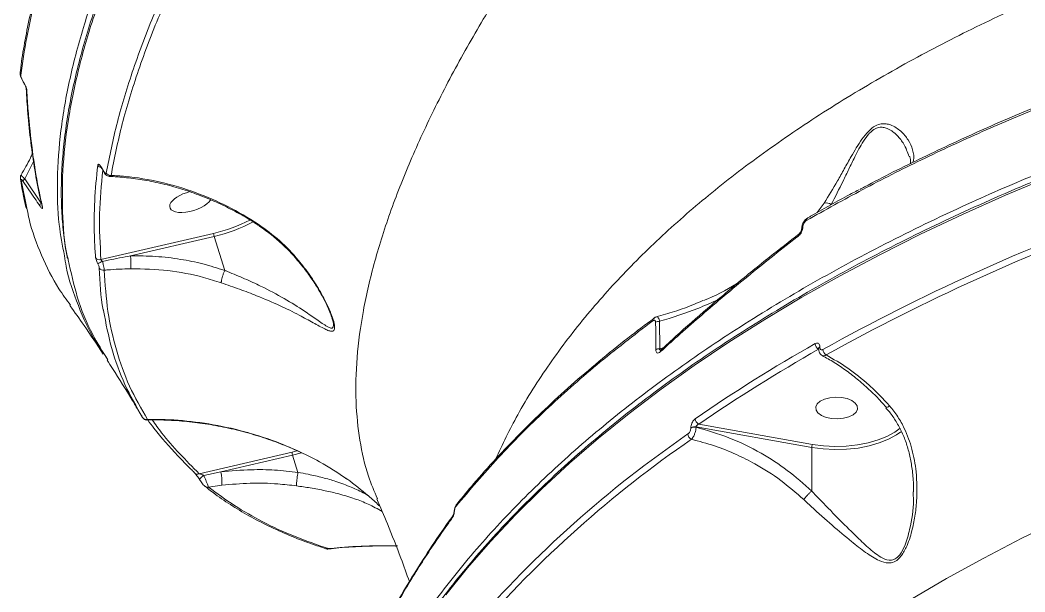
# Model space of a CAD drawing. Header units: millimetres. Extents: x -7151 to 6134, y -5040 to 5562.
# Drawn here: x -509.2 to -293.6, y 1827.4 to 1950 of the extents above; entities that cross this region are included whole.
import ezdxf

# ---------------------------------------------------------------- set-up
doc = ezdxf.new("R2010")
doc.units = ezdxf.units.MM
doc.layers.add('DIKOM_ОБЪЕКТ', color=7, linetype='Continuous')

msp = doc.modelspace()

# ---------------------------------------------------------------- linework, layer by layer
at = {"layer": 'DIKOM_ОБЪЕКТ', "color": 7, "linetype": 'Continuous', "lineweight": 15}
for p, q in [((-508.472, 1936.761), (-508.445, 1936.718)), ((-506.254, 1919.692), (-508.168, 1915.956)), ((-491.678, 1918.395), (-491.203, 1917.569)), ((-508.931, 1915.706), (-507.622, 1909.331)), ((-508.168, 1915.956), (-504.6, 1910.745)), ((-338.127, 1908.762), (-336.639, 1910.774)), ((-491.807, 1898.682), (-467.645, 1904.293)), ((-467.519, 1903.63), (-485.44, 1899.469)), ((-465.264, 1896.35), (-467.519, 1903.63)), ((-442.192, 1885.944), (-442.259, 1886.154)), ((-371.978, 1885.427), (-371.945, 1879.548)), ((-371.945, 1879.548), (-371.221, 1879.716)), ((-337.591, 1879.924), (-337.591, 1879.877)), ((-337.852, 1879.576), (-337.852, 1879.529)), ((-365.264, 1862.537), (-365.264, 1862.605)), ((-364.134, 1862.786), (-364.134, 1862.718)), ((-339.332, 1858.378), (-364.134, 1862.786)), ((-363.522, 1863.378), (-339.17, 1859.05)), ((-339.332, 1849.045), (-339.332, 1858.378)), ((-470.719, 1852.749), (-450.811, 1857.371)), ((-450.685, 1856.708), (-466.092, 1853.131)), ((-450.811, 1857.371), (-449.81, 1857.623)), ((-448.82, 1857.201), (-450.685, 1856.708)), ((-449.55, 1853.044), (-450.685, 1856.708)), ((-469.729, 1852.348), (-466.092, 1853.131)), ((-439.813, 1852.125), (-439.666, 1852.022)), ((-439.666, 1852.022), (-439.053, 1851.594)), ((-469.481, 1850.057), (-468.944, 1849.631)), ((-465.844, 1850.282), (-468.7, 1849.884)), ((-443.016, 1836.681), (-442.985, 1836.622)), ((-428.836, 1837.278), (-428.439, 1837.112))]:
    msp.add_line(p, q, dxfattribs=at)
at = {"layer": 'DIKOM_ОБЪЕКТ', "color": 7, "linetype": 'Continuous', "lineweight": 15, "flags": 128}
for points in [[(-508.449, 1936.703), (-508.457, 1936.718), (-508.46, 1936.798)], [(-491.678, 1918.395), (-491.682, 1918.33), (-491.666, 1918.283)], [(-491.203, 1917.569), (-491.206, 1917.504), (-491.193, 1917.461)], [(-288.345, 1916.416), (-297.789, 1912.447), (-307.005, 1908.339), (-315.986, 1904.094), (-324.724, 1899.717), (-333.212, 1895.212), (-341.442, 1890.581), (-349.408, 1885.829), (-357.103, 1880.961), (-364.52, 1875.979), (-371.654, 1870.889), (-378.498, 1865.694), (-385.046, 1860.399), (-391.293, 1855.008), (-397.233, 1849.526), (-402.863, 1843.958), (-408.176, 1838.308), (-413.169, 1832.581), (-417.837, 1826.782)], [(-331.73, 1868.852), (-330.723, 1868.444), (-329.98, 1867.907), (-329.561, 1867.284), (-329.5, 1866.625), (-329.802, 1865.984), (-330.443, 1865.412), (-331.37, 1864.957), (-332.508, 1864.655), (-333.766, 1864.53), (-335.041, 1864.593), (-336.23, 1864.838), (-337.237, 1865.246), (-337.98, 1865.783), (-338.398, 1866.406), (-338.459, 1867.065), (-338.157, 1867.706), (-337.517, 1868.278), (-336.59, 1868.733), (-335.452, 1869.035), (-334.194, 1869.16), (-332.919, 1869.098), (-331.73, 1868.852)], [(-339.17, 1859.05), (-336.802, 1858.734), (-334.368, 1858.607), (-331.925, 1858.673), (-329.53, 1858.93), (-327.239, 1859.372), (-325.105, 1859.988), (-323.179, 1860.765), (-321.506, 1861.685), (-320.348, 1862.531)], [(-320.178, 1861.759), (-321.115, 1861.095), (-322.841, 1860.147), (-324.827, 1859.346), (-327.027, 1858.71), (-329.39, 1858.254), (-331.86, 1857.989), (-334.38, 1857.921), (-336.89, 1858.052), (-339.332, 1858.378)], [(-470.604, 1851.434), (-470.642, 1851.492), (-470.63, 1851.58), (-470.568, 1851.69), (-470.461, 1851.818), (-470.314, 1851.956), (-470.136, 1852.096), (-469.937, 1852.229), (-469.729, 1852.348)], [(-416.047, 1844.683), (-416.029, 1844.708), (-415.976, 1844.734)], [(-285.752, 1843.036), (-294.218, 1838.913), (-302.436, 1834.659), (-310.398, 1830.277), (-318.098, 1825.773), (-325.526, 1821.15), (-332.678, 1816.413), (-339.546, 1811.565), (-346.123, 1806.612), (-352.405, 1801.557), (-358.384, 1796.407), (-364.055, 1791.164), (-369.413, 1785.836), (-374.453, 1780.425), (-379.171, 1774.938), (-383.561, 1769.379), (-387.62, 1763.754), (-391.344, 1758.068), (-394.73, 1752.326), (-397.774, 1746.533), (-400.474, 1740.696), (-402.826, 1734.818), (-404.83, 1728.907)]]:
    msp.add_lwpolyline(points, dxfattribs=at)
at = {"layer": 'DIKOM_ОБЪЕКТ', "color": 7, "linetype": 'Continuous', "lineweight": 15}
for centre, radius, start, end in [((-508.307, 1938.67), 0.833, 173.31143, 215.59933), ((-507.131, 1935.365), 0.726, 182.57331, 218.04722), ((-491.62, 1919.452), 1.047, 212.91245, 262.30207), ((-489.751, 1917.782), 1.075, 212.0034, 275.97177), ((-508.232, 1916.204), 0.859, 187.39899, 215.43534), ((-507.668, 1915.263), 0.855, 125.83356, 169.36781), ((-504.117, 1910.047), 0.848, 124.70115, 168.2318), ((-503.712, 1910.327), 0.768, 191.71443, 215.60831), ((-336.29, 1908.591), 2.211, 59.12599, 99.08588), ((-116.389, 1481.745), 454.706, 109.86961, 119.01111), ((-116.196, 1481.453), 453.694, 109.86955, 119.01125), ((-475.307, 1937.198), 33.785, 283.10788, 297.20433), ((-475.404, 1937.502), 34.778, 283.10507, 297.85082), ((-341.109, 1905.28), 0.371, 107.35759, 169.36347), ((-339.86, 1907.126), 0.583, 124.14486, 187.19727), ((-464.98, 1904.457), 2.67, 183.53337, 198.05416), ((-341.723, 1903.815), 0.487, 132.07219, 194.20943), ((-492.094, 1899.676), 1.034, 213.88488, 286.08952), ((-531.375, 1897.569), 45.975, 358.91195, 2.36873), ((-455.455, 1824.32), 82.269, 115.96668, 116.7513), ((-491.291, 1897.392), 1.023, 212.03283, 279.10827), ((-372.793, 1885.626), 0.616, 128.13926, 185.92173), ((-372.029, 1883.887), 1.541, 88.1082, 120.63966), ((-169.418, 1581.654), 343.533, 119.50423, 124.56619), ((-337.19, 1880.677), 1.414, 181.63058, 241.58695), ((-337.43, 1879.531), 0.425, 112.26966, 174.56897), ((-337.428, 1879.482), 0.427, 112.38032, 173.67275), ((-372.022, 1878.027), 1.522, 87.12717, 119.99137), ((-371.238, 1879.021), 0.523, 132.85455, 189.76426), ((-169.064, 1581.136), 342.746, 119.50439, 124.56589), ((-335.476, 1879.443), 1.436, 181.80905, 238.38023), ((-482.076, 1865.306), 0.935, 211.86115, 284.41908), ((-364.461, 1861.207), 1.612, 78.29017, 119.86917), ((-364.461, 1861.138), 1.613, 78.2992, 119.86014), ((-362.999, 1864.597), 1.326, 182.32054, 246.7582), ((-227.118, 1659.037), 245.258, 124.45462, 139.01587), ((-364.545, 1861.329), 1.33, 182.50917, 244.03012), ((-226.674, 1658.343), 244.721, 124.45486, 139.01582), ((-337.921, 1858.393), 1.412, 152.26574, 180.61524), ((-448.154, 1857.535), 2.663, 183.53376, 198.09355), ((-471.1, 1853.494), 0.837, 212.44863, 297.06876), ((-480.224, 1850.463), 14.382, 359.27664, 10.68973), ((-468.96, 1850.747), 0.901, 232.59833, 286.71897), ((-414.954, 1845.815), 0.683, 140.64616, 183.89138), ((-415.811, 1843.337), 0.634, 144.93034, 185.30744), ((-443.299, 1837.46), 0.828, 253.77587, 289.99293)]:
    msp.add_arc(centre, radius, start, end, dxfattribs=at)
for start_param, end_param in [(4.6100021, 5.9781331), (5.9781331, 8.9949192)]:
    msp.add_ellipse((-472.566, 1911.138), major_axis=(-4.462, -1.322), ratio=0.44303, start_param=start_param, end_param=end_param, dxfattribs=at)
for points, knots in [([(-253.108, 2213.09), (-256.838, 2210.468), (-266.962, 2203.35), (-283.178, 2191.459), (-301.594, 2177.377), (-319.52, 2163.044), (-336.881, 2148.534), (-353.592, 2133.911), (-369.596, 2119.222), (-384.852, 2104.489), (-399.349, 2089.737), (-413.049, 2075.014), (-425.889, 2060.387), (-437.809, 2045.924), (-448.762, 2031.673), (-458.712, 2017.661), (-467.659, 2003.908), (-475.588, 1990.453), (-482.461, 1977.358), (-488.245, 1964.686), (-492.912, 1952.48), (-496.435, 1940.768), (-498.818, 1929.567), (-500.106, 1918.882), (-500.142, 1908.852), (-499.69, 1902.103), (-498.89, 1898.908), (-498.822, 1898.636)], [0, 0, 0, 0, 0.0245701, 0.0666936, 0.1089496, 0.1512736, 0.1935975, 0.2358536, 0.277977, 0.3201005, 0.3623564, 0.4046804, 0.4470042, 0.4892603, 0.5313838, 0.5735066, 0.6157623, 0.6580857, 0.700409, 0.7426646, 0.7847876, 0.8269108, 0.8691669, 0.9114903, 0.953814, 0.99607, 1, 1, 1, 1]), ([(-269.657, 2202.087), (-271.797, 2200.538), (-277.034, 2196.744), (-285.238, 2190.638), (-294.266, 2183.793), (-303.142, 2176.91), (-311.874, 2169.991), (-320.465, 2163.033), (-328.917, 2156.033), (-337.233, 2148.989), (-345.415, 2141.901), (-353.465, 2134.764), (-361.386, 2127.577), (-369.17, 2120.347), (-376.793, 2113.096), (-384.221, 2105.856), (-391.435, 2098.644), (-398.431, 2091.466), (-405.212, 2084.317), (-411.782, 2077.196), (-418.143, 2070.1), (-424.297, 2063.027), (-430.246, 2055.974), (-435.99, 2048.942), (-441.533, 2041.925), (-446.87, 2034.927), (-451.992, 2027.965), (-456.873, 2021.067), (-461.497, 2014.257), (-465.858, 2007.545), (-469.959, 2000.927), (-473.803, 1994.399), (-477.391, 1987.959), (-480.724, 1981.605), (-483.804, 1975.336), (-486.63, 1969.149), (-489.204, 1963.044), (-491.524, 1957.019), (-493.586, 1951.085), (-495.383, 1945.264), (-496.904, 1939.581), (-498.148, 1934.044), (-499.115, 1928.654), (-499.805, 1923.409), (-500.222, 1918.305), (-500.361, 1913.344), (-500.233, 1908.518), (-499.801, 1903.848), (-499.384, 1900.647), (-499.031, 1899.048), (-499, 1898.909)], [0, 0, 0, 0, 0.0148391, 0.0363255, 0.0577124, 0.0790248, 0.100287, 0.1215228, 0.142757, 0.1640091, 0.1853, 0.2066536, 0.228095, 0.2496477, 0.2712483, 0.2927749, 0.3141948, 0.3355338, 0.356815, 0.3780639, 0.3993039, 0.4205573, 0.4418429, 0.4631846, 0.4846069, 0.5061339, 0.5277484, 0.5493324, 0.5707976, 0.5921746, 0.6134879, 0.6347617, 0.656021, 0.6772888, 0.6985818, 0.719924, 0.7413394, 0.7628519, 0.7844716, 0.8060882, 0.8276031, 0.8490186, 0.8703575, 0.891642, 0.9128938, 0.9341347, 0.9553851, 0.9766598, 0.9979803, 1, 1, 1, 1]), ([(-261.042, 2111.974), (-265.853, 2108.016), (-275.477, 2100.102), (-289.441, 2088.018), (-303.024, 2075.804), (-316.615, 2063.044), (-330.079, 2049.803), (-343.301, 2036.126), (-355.922, 2022.356), (-367.869, 2008.542), (-379.081, 1994.737), (-389.201, 1981.392), (-398.247, 1968.543), (-406.26, 1956.213), (-413.469, 1944.062), (-419.812, 1932.146), (-425.244, 1920.513), (-429.741, 1909.181), (-433.235, 1898.216), (-435.694, 1887.616), (-437.039, 1877.563), (-437.265, 1868.279), (-436.387, 1859.829), (-434.852, 1852.886), (-433.177, 1848.981), (-432.497, 1847.394)], [0, 0, 0, 0, 0.0400048, 0.0800096, 0.1204125, 0.1608154, 0.2054798, 0.2501788, 0.2948426, 0.3408233, 0.3868418, 0.4328217, 0.476081, 0.5193729, 0.5626315, 0.6071388, 0.651682, 0.6961891, 0.742306, 0.7884231, 0.8352025, 0.8819818, 0.9259178, 0.9698883, 1, 1, 1, 1]), ([(-499.641, 1899.48), (-500.062, 1901.691), (-501.05, 1906.871), (-501.311, 1915.845), (-500.583, 1926.273), (-498.638, 1937.41), (-495.696, 1948.492), (-491.949, 1959.403), (-487.595, 1970.036), (-482.412, 1981.028), (-476.402, 1992.352), (-469.633, 2003.887), (-462.143, 2015.574), (-454.87, 2026.136), (-449.889, 2032.875), (-447.86, 2035.619)], [0, 0, 0, 0, 0.0646492, 0.1515188, 0.2409114, 0.3303773, 0.4197701, 0.4953743, 0.5710667, 0.6467588, 0.7231688, 0.7995787, 0.8740642, 0.9487185, 1, 1, 1, 1]), ([(-407.167, 1855.844), (-405.65, 1859.034), (-402.358, 1865.96), (-395.724, 1876.347), (-387.778, 1886.797), (-378.807, 1896.743), (-368.977, 1906.184), (-358.018, 1915.392), (-345.927, 1924.33), (-332.722, 1932.963), (-318.78, 1941.058), (-304.191, 1948.614), (-289.052, 1955.636), (-273.037, 1962.291), (-256.152, 1968.531), (-238.486, 1974.377), (-226.19, 1977.847), (-220.045, 1979.581)], [0, 0, 0, 0, 0.0602335, 0.1307417, 0.2012505, 0.2674731, 0.3337477, 0.3999719, 0.4681249, 0.5363337, 0.604488, 0.6695131, 0.7345855, 0.7996115, 0.8663909, 0.9332204, 1, 1, 1, 1]), ([(-500.278, 1973.054), (-500.297, 1973.007), (-501.116, 1970.948), (-502.493, 1966.977), (-504.384, 1961.152), (-505.973, 1955.459), (-507.307, 1949.882), (-508.336, 1944.45), (-508.937, 1940.747), (-509.114, 1938.894), (-509.127, 1938.766)], [0, 0, 0, 0, 0.0038169, 0.1678352, 0.331915, 0.4960604, 0.6601148, 0.8240072, 0.9878466, 1, 1, 1, 1]), ([(-500.17, 1972.326), (-501.259, 1969.329), (-503.436, 1963.337), (-505.914, 1954.675), (-507.856, 1946.242), (-508.608, 1940.871), (-508.985, 1938.186)], [0, 0, 0, 0, 0.2491207, 0.4982425, 0.7491225, 1, 1, 1, 1]), ([(-490.662, 1917.212), (-489.948, 1920.817), (-488.52, 1928.027), (-484.984, 1939.53), (-480.506, 1951.481), (-476.591, 1959.848), (-474.633, 1964.031)], [0, 0, 0, 0, 0.2484765, 0.4969539, 0.748477, 1, 1, 1, 1]), ([(-473.634, 1963.463), (-475.566, 1959.336), (-479.431, 1951.082), (-483.905, 1939.188), (-487.471, 1927.645), (-488.916, 1920.357), (-489.639, 1916.713)], [0, 0, 0, 0, 0.2484744, 0.4969502, 0.7484746, 1, 1, 1, 1]), ([(-28.563, 1963.65), (-30.584, 1963.643), (-36.443, 1963.623), (-46.138, 1963.465), (-57.637, 1963.122), (-69.113, 1962.616), (-80.558, 1961.947), (-91.963, 1961.117), (-103.32, 1960.126), (-114.62, 1958.975), (-125.854, 1957.665), (-137.015, 1956.196), (-148.094, 1954.57), (-159.082, 1952.787), (-169.971, 1950.85), (-180.753, 1948.76), (-191.42, 1946.518), (-201.964, 1944.126), (-212.377, 1941.585), (-222.652, 1938.899), (-232.78, 1936.067), (-242.753, 1933.094), (-252.565, 1929.98), (-262.208, 1926.729), (-271.675, 1923.342), (-280.958, 1919.822), (-290.052, 1916.173), (-298.948, 1912.395), (-307.64, 1908.493), (-316.122, 1904.469), (-324.387, 1900.326), (-332.429, 1896.067), (-340.242, 1891.696), (-347.82, 1887.215), (-355.157, 1882.628), (-362.249, 1877.938), (-369.088, 1873.149), (-375.671, 1868.265), (-381.992, 1863.288), (-388.046, 1858.223), (-393.829, 1853.074), (-399.336, 1847.843), (-404.564, 1842.537), (-409.507, 1837.157), (-414.163, 1831.709), (-418.527, 1826.196), (-422.597, 1820.623), (-426.368, 1814.994), (-429.842, 1809.314), (-432.995, 1803.584), (-435.333, 1798.966), (-436.51, 1796.245), (-436.849, 1795.463)], [0, 0, 0, 0, 0.0107552, 0.0311878, 0.0516215, 0.0720552, 0.0924884, 0.1129222, 0.1333561, 0.15379, 0.1742241, 0.1946587, 0.215093, 0.2355279, 0.2559631, 0.2763984, 0.2968343, 0.3172703, 0.3377071, 0.358144, 0.3785814, 0.3990192, 0.4194577, 0.4398966, 0.4603357, 0.4807758, 0.5012164, 0.5216576, 0.5420996, 0.5625417, 0.5829848, 0.6034285, 0.6238725, 0.6443172, 0.664762, 0.6852075, 0.705653, 0.7260988, 0.7465444, 0.7669897, 0.7874344, 0.8078782, 0.8283208, 0.8487617, 0.8692001, 0.8896363, 0.9100693, 0.9304984, 0.9509232, 0.9713434, 0.9917579, 1, 1, 1, 1]), ([(-436.925, 1796.815), (-436.787, 1797.165), (-435.105, 1801.433), (-430.697, 1809.481), (-423.566, 1821.014), (-414.963, 1832.412), (-405.061, 1843.65), (-394.03, 1854.476), (-381.946, 1864.864), (-368.893, 1874.796), (-354.659, 1884.434), (-339.242, 1893.731), (-322.669, 1902.646), (-306.038, 1910.628), (-289.56, 1917.739), (-273.409, 1924.051), (-256.627, 1929.977), (-239.251, 1935.492), (-221.471, 1940.541), (-203.375, 1945.1), (-186.956, 1948.777), (-176.437, 1950.823), (-172.153, 1951.657)], [0, 0, 0, 0, 0.0049824, 0.0607473, 0.1164693, 0.1738099, 0.231197, 0.2885376, 0.3442597, 0.4000244, 0.4557466, 0.5130871, 0.5704745, 0.6278152, 0.6763108, 0.7248634, 0.7734157, 0.8224281, 0.8714411, 0.9192196, 0.9671062, 1, 1, 1, 1]), ([(-509.125, 1938.767), (-509.133, 1938.716), (-509.161, 1938.537), (-509.107, 1938.168), (-508.953, 1937.652), (-508.713, 1937.118), (-508.533, 1936.851), (-508.472, 1936.761)], [0, 0, 0, 0, 0.0742564, 0.2609306, 0.5745203, 0.8572425, 1, 1, 1, 1]), ([(-508.985, 1938.186), (-508.986, 1938.155), (-508.992, 1938.055), (-508.942, 1937.812), (-508.821, 1937.471), (-508.657, 1937.117), (-508.526, 1936.905), (-508.46, 1936.798)], [0, 0, 0, 0, 0.1043769, 0.3453324, 0.5759331, 0.7877108, 1, 1, 1, 1]), ([(-508.46, 1936.798), (-508.365, 1936.646), (-508.177, 1936.34), (-507.944, 1935.836), (-507.759, 1935.324), (-507.722, 1935.059), (-507.703, 1934.917)], [0, 0, 0, 0, 0.2321927, 0.4639982, 0.7139845, 1, 1, 1, 1]), ([(-508.45, 1936.703), (-508.442, 1936.692), (-508.377, 1936.6), (-508.242, 1936.362), (-508.065, 1936.007), (-507.934, 1935.663), (-507.872, 1935.439), (-507.856, 1935.331), (-507.857, 1935.332), (-507.857, 1935.332)], [0, 0, 0, 0, 0.0227863, 0.1972728, 0.4063161, 0.6404772, 0.8215259, 0.9449884, 1, 1, 1, 1]), ([(-507.838, 1935.338), (-507.737, 1933.556), (-507.513, 1929.639), (-506.895, 1923.817), (-506.021, 1917.859), (-505.197, 1913.317), (-504.59, 1910.828), (-504.432, 1910.179)], [0, 0, 0, 0, 0.1999953, 0.439702, 0.6784057, 0.9160964, 1, 1, 1, 1]), ([(-507.703, 1934.917), (-507.683, 1934.55), (-507.585, 1932.71), (-507.248, 1927.991), (-506.457, 1920.957), (-505.364, 1914.508), (-504.563, 1910.9), (-504.336, 1909.88)], [0, 0, 0, 0, 0.0413716, 0.2068694, 0.5381485, 0.8694271, 1, 1, 1, 1]), ([(-289.235, 1931.867), (-293.769, 1929.966), (-302.837, 1926.165), (-315.859, 1920.081), (-328.477, 1913.745), (-336.451, 1909.283), (-340.438, 1907.053)], [0, 0, 0, 0, 0.2491219, 0.4982433, 0.749123, 1, 1, 1, 1]), ([(-329.015, 1913.672), (-328.672, 1913.862), (-324.343, 1916.247), (-315.501, 1920.593), (-302.508, 1926.702), (-293.385, 1930.521), (-288.823, 1932.43)], [0, 0, 0, 0, 0.0277833, 0.35033704, 0.67517058, 1, 1, 1, 1]), ([(-336.639, 1910.774), (-335.687, 1912.336), (-334.244, 1914.704), (-332.351, 1918.121), (-331.017, 1920.514), (-329.764, 1922.666), (-328.555, 1924.54), (-327.181, 1926.26), (-325.716, 1927.401), (-324.424, 1927.806), (-323.348, 1927.799), (-322.274, 1927.521), (-321.213, 1926.98), (-319.863, 1925.929), (-318.519, 1924.333), (-317.598, 1922.19), (-317.315, 1920.537), (-317.599, 1919.613), (-317.645, 1919.464)], [0, 0, 0, 0, 0.1166593, 0.1768176, 0.2369339, 0.2801622, 0.3241679, 0.3692727, 0.4147969, 0.4544803, 0.4912311, 0.5288855, 0.5825004, 0.6361709, 0.7462226, 0.8608031, 0.9774935, 1, 1, 1, 1]), ([(-318.473, 1920.824), (-318.782, 1921.716), (-319.33, 1923.292), (-320.949, 1925.333), (-322.415, 1926.543), (-323.74, 1927.012), (-324.659, 1927.09), (-325.729, 1926.792), (-326.57, 1926.141), (-327.415, 1925.245), (-328.237, 1924.101), (-329.214, 1922.393), (-330.246, 1920.376), (-331.366, 1918.057), (-333.02, 1914.575), (-334.296, 1912.133), (-335.155, 1910.489)], [0, 0, 0, 0, 0.151901, 0.2684773, 0.386988, 0.4258871, 0.4655491, 0.5086261, 0.5509195, 0.5589782, 0.6094101, 0.6565833, 0.704783, 0.7774487, 0.8501743, 1, 1, 1, 1]), ([(-506.497, 1921.366), (-506.638, 1921.067), (-507.376, 1919.498), (-508.244, 1918.018), (-508.946, 1916.821)], [0, 0, 0, 0, 0.1907193, 1, 1, 1, 1]), ([(-318.369, 1920.872), (-318.341, 1920.803), (-318.151, 1920.346), (-318.08, 1919.804), (-318.144, 1919.314), (-318.159, 1919.204)], [0, 0, 0, 0, 0.1203186, 0.8020016, 1, 1, 1, 1]), ([(-492.952, 1899.099), (-492.977, 1899.409), (-493.098, 1900.955), (-493.296, 1904.973), (-493.276, 1911.227), (-492.758, 1916.33), (-492.499, 1918.884)], [0, 0, 0, 0, 0.0480641, 0.2403256, 0.6198822, 1, 1, 1, 1]), ([(-492.499, 1918.884), (-492.481, 1918.954), (-492.446, 1919.095), (-492.297, 1919.114), (-492.099, 1918.981), (-491.882, 1918.73), (-491.743, 1918.501), (-491.678, 1918.395)], [0, 0, 0, 0, 0.21313607, 0.42651691, 0.63064184, 0.82893187, 1, 1, 1, 1]), ([(-491.9, 1918.619), (-491.901, 1918.62), (-491.906, 1918.624), (-491.868, 1918.586), (-491.799, 1918.495), (-491.724, 1918.387), (-491.676, 1918.298), (-491.666, 1918.28)], [0, 0, 0, 0, 0.0828834, 0.3065518, 0.5572616, 0.908922, 1, 1, 1, 1]), ([(-508.945, 1916.82), (-508.984, 1916.747), (-509.064, 1916.595), (-509.099, 1916.347), (-509.098, 1916.174), (-509.082, 1916.096), (-509.08, 1916.085)], [0, 0, 0, 0, 0.3016157, 0.6259143, 0.9470668, 1, 1, 1, 1]), ([(-508.94, 1916.817), (-508.943, 1916.819), (-508.973, 1916.84), (-508.874, 1916.723), (-508.641, 1916.462), (-508.369, 1916.17), (-508.203, 1915.993), (-508.168, 1915.956)], [0, 0, 0, 0, 0.0337534, 0.3454186, 0.642031, 0.9256665, 1, 1, 1, 1]), ([(-491.403, 1917.826), (-491.709, 1914.682), (-492.342, 1908.184), (-491.989, 1901.917), (-491.807, 1898.682)], [0, 0, 0, 0, 0.4838774, 1, 1, 1, 1]), ([(-491.666, 1918.283), (-491.555, 1918.09), (-491.395, 1917.815), (-491.239, 1917.539), (-491.192, 1917.456)], [0, 0, 0, 0, 0.7001673, 1, 1, 1, 1]), ([(-491.203, 1917.569), (-491.159, 1917.497), (-491.067, 1917.345), (-490.927, 1917.177), (-490.799, 1917.083), (-490.702, 1917.086), (-490.675, 1917.17), (-490.662, 1917.212)], [0, 0, 0, 0, 0.1798217, 0.3800625, 0.5812101, 0.7907105, 1, 1, 1, 1]), ([(-491.186, 1917.464), (-491.088, 1917.3), (-490.909, 1917.003), (-490.594, 1916.705), (-490.259, 1916.51), (-490.025, 1916.494), (-489.931, 1916.488)], [0, 0, 0, 0, 0.3326451, 0.601704, 0.839711, 1, 1, 1, 1]), ([(-489.639, 1916.713), (-489.69, 1916.618), (-489.768, 1916.475), (-489.884, 1916.495), (-489.923, 1916.502)], [0, 0, 0, 0, 0.6634153, 1, 1, 1, 1]), ([(-489.923, 1916.458), (-489.689, 1916.455), (-488.188, 1916.437), (-485.368, 1916.145), (-481.488, 1915.568), (-477.599, 1914.705), (-473.735, 1913.592), (-469.937, 1912.231), (-466.228, 1910.641), (-462.638, 1908.814), (-459.948, 1907.291), (-458.508, 1906.314), (-458.179, 1906.091)], [0, 0, 0, 0, 0.0220297, 0.1409812, 0.259922, 0.3788382, 0.4977446, 0.6161346, 0.7328456, 0.8493543, 0.9655516, 1, 1, 1, 1]), ([(-489.639, 1916.713), (-488.624, 1916.652), (-485.121, 1916.442), (-478.972, 1915.414), (-471.579, 1913.208), (-464.495, 1910.192), (-460.227, 1907.591), (-458.07, 1906.277)], [0, 0, 0, 0, 0.0949244, 0.3276197, 0.56573, 0.7805993, 1, 1, 1, 1]), ([(-509.042, 1915.975), (-508.857, 1914.706), (-508.539, 1912.529), (-508.025, 1910.461), (-507.81, 1909.598)], [0, 0, 0, 0, 0.5824837, 1, 1, 1, 1]), ([(-508.508, 1915.421), (-508.54, 1915.466), (-508.622, 1915.58), (-508.751, 1915.733), (-508.864, 1915.826), (-508.936, 1915.828), (-508.933, 1915.749), (-508.931, 1915.706)], [0, 0, 0, 0, 0.1208013, 0.3075672, 0.5229347, 0.737411, 1, 1, 1, 1]), ([(-504.947, 1910.22), (-505.3, 1910.743), (-506.475, 1912.487), (-507.671, 1914.212), (-508.508, 1915.421)], [0, 0, 0, 0, 0.2996256, 1, 1, 1, 1]), ([(-329.234, 1913.624), (-330.071, 1913.186), (-333.605, 1911.338), (-337.25, 1909.325), (-339.984, 1907.719), (-340.184, 1907.602)], [0, 0, 0, 0, 0.2235086, 0.9431506, 1, 1, 1, 1]), ([(-504.336, 1909.88), (-504.321, 1909.774), (-504.295, 1909.6), (-504.399, 1909.58), (-504.561, 1909.71), (-504.76, 1909.949), (-504.891, 1910.139), (-504.947, 1910.22)], [0, 0, 0, 0, 0.303824, 0.5022935, 0.7016803, 0.8732674, 1, 1, 1, 1]), ([(-504.463, 1910.161), (-504.461, 1910.154), (-504.456, 1910.136), (-504.457, 1910.142), (-504.458, 1910.146)], [0, 0, 0, 0, 0.3910133, 1, 1, 1, 1]), ([(-507.622, 1909.331), (-507.495, 1908.675), (-506.826, 1905.226), (-504.599, 1899.545), (-501.66, 1893.357), (-499.184, 1890.044), (-498.325, 1888.895)], [0, 0, 0, 0, 0.0843558, 0.4437239, 0.8070934, 1, 1, 1, 1]), ([(-458.07, 1906.277), (-456.492, 1905.123), (-453.332, 1902.813), (-449.754, 1898.985), (-446.962, 1895.358), (-444.843, 1892.056), (-443.202, 1888.933), (-442.136, 1886.356), (-441.641, 1884.539), (-441.667, 1883.483), (-442.166, 1883.213), (-442.91, 1883.375), (-444.189, 1883.955), (-446.219, 1885.08), (-449.425, 1886.869), (-453.404, 1888.822), (-457.782, 1890.702), (-462.039, 1892.313), (-464.682, 1893.228), (-466.002, 1893.686)], [0, 0, 0, 0, 0.0838216, 0.1677498, 0.2253303, 0.2830232, 0.3403516, 0.3851875, 0.4168042, 0.4487235, 0.4828913, 0.5143318, 0.5458645, 0.6206963, 0.6956584, 0.7865364, 0.8772673, 0.9386787, 1, 1, 1, 1]), ([(-458.193, 1906.073), (-457.592, 1905.677), (-456.123, 1904.707), (-453.916, 1902.899), (-451.545, 1900.672), (-449.281, 1898.154), (-447.269, 1895.549), (-445.574, 1893.009), (-444.283, 1890.781), (-443.342, 1888.921), (-442.715, 1887.493), (-442.343, 1886.525), (-442.22, 1886.091), (-442.179, 1885.949)], [0, 0, 0, 0, 0.0792573, 0.1940901, 0.3143552, 0.4392084, 0.5701415, 0.6813957, 0.7832665, 0.865815, 0.9260845, 0.9757547, 1, 1, 1, 1]), ([(-458.07, 1906.277), (-458.08, 1906.262), (-458.116, 1906.203), (-458.16, 1906.128), (-458.151, 1906.136), (-458.147, 1906.14)], [0, 0, 0, 0, 0.16243053, 0.62179424, 1, 1, 1, 1]), ([(-341.219, 1905.635), (-341.237, 1905.466), (-341.273, 1905.128), (-341.478, 1904.599), (-341.783, 1904.078), (-342.052, 1903.828), (-342.196, 1903.695)], [0, 0, 0, 0, 0.2322299, 0.46399223, 0.71398387, 1, 1, 1, 1]), ([(-340.186, 1907.595), (-340.309, 1907.519), (-340.625, 1907.322), (-341.036, 1906.799), (-341.387, 1906.096), (-341.442, 1905.587), (-341.467, 1905.35)], [0, 0, 0, 0, 0.1671189, 0.431664, 0.735721, 1, 1, 1, 1]), ([(-340.438, 1907.053), (-340.48, 1907.026), (-340.617, 1906.938), (-340.833, 1906.705), (-341.04, 1906.359), (-341.182, 1905.987), (-341.207, 1905.752), (-341.219, 1905.635)], [0, 0, 0, 0, 0.1043961, 0.345348, 0.5759628, 0.7878061, 1, 1, 1, 1]), ([(-342.196, 1903.695), (-342.631, 1903.359), (-344.806, 1901.675), (-350.382, 1897.28), (-358.69, 1890.464), (-366.298, 1883.879), (-370.551, 1880.022), (-371.753, 1878.932)], [0, 0, 0, 0, 0.04137325, 0.20686895, 0.53814986, 0.86943053, 1, 1, 1, 1]), ([(-342.042, 1904.166), (-344.137, 1902.537), (-348.746, 1898.956), (-355.586, 1893.375), (-362.58, 1887.445), (-367.907, 1882.782), (-370.82, 1880.089), (-371.579, 1879.387)], [0, 0, 0, 0, 0.1999115, 0.4396262, 0.6783833, 0.9162254, 1, 1, 1, 1]), ([(-341.474, 1905.349), (-341.477, 1905.304), (-341.484, 1905.209), (-341.531, 1905.004), (-341.624, 1904.752), (-341.771, 1904.486), (-341.925, 1904.289), (-342.031, 1904.188), (-342.058, 1904.171), (-342.059, 1904.171)], [0, 0, 0, 0, 0.1172262, 0.2486198, 0.426993, 0.6365393, 0.8359836, 0.9936377, 1, 1, 1, 1]), ([(-490.656, 1877.727), (-491.404, 1878.758), (-493.863, 1882.15), (-496.715, 1888.653), (-498.938, 1894.899), (-499.522, 1898.704), (-499.641, 1899.48)], [0, 0, 0, 0, 0.1643846, 0.5406024, 0.9062018, 1, 1, 1, 1]), ([(-492.486, 1897.784), (-492.56, 1897.943), (-492.709, 1898.261), (-492.869, 1898.699), (-492.938, 1898.967), (-492.95, 1899.075), (-492.952, 1899.099)], [0, 0, 0, 0, 0.305429, 0.6114843, 0.9125759, 1, 1, 1, 1]), ([(-491.476, 1898.284), (-491.063, 1898.369), (-489.056, 1898.781), (-487.04, 1899.164), (-485.44, 1899.469)], [0, 0, 0, 0, 0.2060753, 1, 1, 1, 1]), ([(-485.44, 1899.469), (-483.653, 1899.46), (-480.062, 1899.443), (-474.876, 1898.808), (-469.908, 1897.815), (-466.817, 1896.84), (-465.264, 1896.35)], [0, 0, 0, 0, 0.26009716, 0.52300154, 0.7604342, 1, 1, 1, 1]), ([(-498.822, 1898.636), (-498.238, 1895.948), (-497.009, 1890.296), (-494.127, 1883.157), (-491.46, 1878.962), (-490.33, 1877.184)], [0, 0, 0, 0, 0.3431594, 0.7216285, 1, 1, 1, 1]), ([(-492.158, 1896.85), (-492.159, 1896.87), (-492.165, 1896.944), (-492.215, 1897.137), (-492.328, 1897.446), (-492.433, 1897.672), (-492.486, 1897.784)], [0, 0, 0, 0, 0.1085653, 0.3983885, 0.6997233, 1, 1, 1, 1]), ([(-491.807, 1898.682), (-491.805, 1898.675), (-491.791, 1898.64), (-491.735, 1898.555), (-491.622, 1898.423), (-491.525, 1898.331), (-491.476, 1898.284)], [0, 0, 0, 0, 0.08043122, 0.36678898, 0.67644555, 1, 1, 1, 1]), ([(-491.476, 1898.284), (-491.414, 1898.062), (-491.289, 1897.616), (-491.169, 1897.005), (-491.122, 1896.596), (-491.127, 1896.436), (-491.129, 1896.382)], [0, 0, 0, 0, 0.2865208, 0.5730768, 0.8569506, 1, 1, 1, 1]), ([(-491.27, 1887.714), (-491.286, 1887.784), (-491.923, 1890.636), (-492.042, 1893.781), (-492.158, 1896.85)], [0, 0, 0, 0, 0.0242456, 1, 1, 1, 1]), ([(-485.409, 1896.696), (-487.068, 1896.645), (-488.984, 1896.586), (-490.876, 1896.406), (-491.129, 1896.382)], [0, 0, 0, 0, 0.8666694, 1, 1, 1, 1]), ([(-491.129, 1896.382), (-490.923, 1893.404), (-490.512, 1887.446), (-488.623, 1879.191), (-485.875, 1871.413), (-483.187, 1866.738), (-481.843, 1864.401)], [0, 0, 0, 0, 0.24861595, 0.4972309, 0.74861599, 1, 1, 1, 1]), ([(-466.002, 1893.686), (-467.261, 1894.085), (-470.969, 1895.263), (-477.47, 1896.528), (-482.74, 1896.639), (-485.409, 1896.696)], [0, 0, 0, 0, 0.202272, 0.5961181, 1, 1, 1, 1]), ([(-466.002, 1893.686), (-466.003, 1893.704), (-466.004, 1893.789), (-465.982, 1894.029), (-465.892, 1894.49), (-465.723, 1895.104), (-465.506, 1895.759), (-465.345, 1896.149), (-465.264, 1896.344)], [0, 0, 0, 0, 0.03958673, 0.1815914, 0.38619792, 0.59079557, 0.7953752, 1, 1, 1, 1]), ([(-465.264, 1896.35), (-465.264, 1896.349), (-465.263, 1896.347), (-465.264, 1896.345), (-465.264, 1896.344)], [0, 0, 0, 0, 0.54845071, 1, 1, 1, 1]), ([(-465.264, 1896.344), (-465.264, 1896.344), (-465.056, 1896.261), (-463.59, 1895.676), (-460.94, 1894.562), (-456.769, 1892.645), (-452.364, 1890.292), (-448.451, 1887.866), (-445.443, 1885.735), (-443.49, 1884.391), (-442.46, 1883.914), (-442.022, 1884.038), (-441.863, 1884.439), (-441.949, 1885.224), (-442.144, 1885.804), (-442.192, 1885.944)], [0, 0, 0, 0, 0.0000643, 0.016786, 0.118971, 0.221285, 0.3912768, 0.5615316, 0.684261, 0.806531, 0.8832304, 0.9013905, 0.9459951, 0.9869504, 1, 1, 1, 1]), ([(-362.574, 1889.877), (-362.563, 1889.882), (-360.06, 1890.822), (-357.645, 1892.095), (-355.386, 1893.51), (-355.334, 1893.542)], [0, 0, 0, 0, 0.004624, 0.9769634, 1, 1, 1, 1]), ([(-498.468, 1888.793), (-497.451, 1887.386), (-495.02, 1884.025), (-492.686, 1880.469), (-491.329, 1878.402)], [0, 0, 0, 0, 0.4185936, 1, 1, 1, 1]), ([(-362.678, 1889.886), (-363.281, 1889.617), (-365.263, 1888.735), (-368.588, 1887.542), (-371.354, 1886.746), (-372.649, 1886.373)], [0, 0, 0, 0, 0.1887035, 0.6202234, 1, 1, 1, 1]), ([(-359.432, 1890.08), (-360.859, 1889.431), (-364.896, 1887.595), (-369.197, 1886.279), (-371.978, 1885.427)], [0, 0, 0, 0, 0.3533129, 1, 1, 1, 1]), ([(-482.87, 1864.813), (-484.196, 1867.131), (-486.848, 1871.767), (-489.655, 1879.413), (-490.734, 1884.96), (-491.27, 1887.714)], [0, 0, 0, 0, 0.3348946, 0.6697914, 1, 1, 1, 1]), ([(-372.649, 1886.357), (-372.729, 1886.337), (-372.926, 1886.287), (-373.082, 1886.167), (-373.175, 1886.097)], [0, 0, 0, 0, 0.4111586, 1, 1, 1, 1]), ([(-372.647, 1886.365), (-372.641, 1886.369), (-372.55, 1886.432), (-372.371, 1886.337), (-372.153, 1886.061), (-372.032, 1885.702), (-371.987, 1885.475), (-371.978, 1885.427)], [0, 0, 0, 0, 0.0225303, 0.3378493, 0.6378785, 0.9248551, 1, 1, 1, 1]), ([(-373.405, 1885.563), (-377.475, 1882.434), (-385.615, 1876.178), (-396.62, 1866.353), (-406.79, 1856.244), (-412.687, 1849.261), (-415.635, 1845.769)], [0, 0, 0, 0, 0.2486168, 0.49723391, 0.74861618, 1, 1, 1, 1]), ([(-373.162, 1886.098), (-375.042, 1884.685), (-379.103, 1881.632), (-385.022, 1876.832), (-390.974, 1871.731), (-396.631, 1866.556), (-402.006, 1861.31), (-407.094, 1855.984), (-411.602, 1850.96), (-414.279, 1847.681), (-415.462, 1846.232)], [0, 0, 0, 0, 0.1130282, 0.2440487, 0.3749129, 0.5053844, 0.6355172, 0.7657847, 0.8964711, 1, 1, 1, 1]), ([(-372.814, 1885.213), (-372.817, 1885.264), (-372.825, 1885.395), (-372.886, 1885.57), (-373.012, 1885.683), (-373.195, 1885.692), (-373.331, 1885.609), (-373.405, 1885.563)], [0, 0, 0, 0, 0.12074297, 0.30754223, 0.52294558, 0.73743718, 1, 1, 1, 1]), ([(-372.783, 1879.346), (-372.781, 1879.932), (-372.775, 1881.888), (-372.798, 1883.843), (-372.814, 1885.213)], [0, 0, 0, 0, 0.2996231, 1, 1, 1, 1]), ([(-338.604, 1880.637), (-338.49, 1880.687), (-338.262, 1880.788), (-337.959, 1880.738), (-337.729, 1880.541), (-337.608, 1880.248), (-337.596, 1880.016), (-337.591, 1879.924)], [0, 0, 0, 0, 0.2150897, 0.4299376, 0.6447369, 0.8592156, 1, 1, 1, 1]), ([(-337.591, 1879.877), (-337.587, 1879.815), (-337.579, 1879.659), (-337.497, 1879.463), (-337.343, 1879.331), (-337.14, 1879.297), (-336.988, 1879.364), (-336.912, 1879.397)], [0, 0, 0, 0, 0.1422839, 0.3571392, 0.5715638, 0.7857802, 1, 1, 1, 1]), ([(-371.753, 1878.932), (-371.902, 1878.819), (-372.147, 1878.632), (-372.464, 1878.62), (-372.666, 1878.772), (-372.77, 1879.041), (-372.779, 1879.255), (-372.783, 1879.346)], [0, 0, 0, 0, 0.3038382, 0.5023345, 0.7017006, 0.8732905, 1, 1, 1, 1]), ([(-371.945, 1879.548), (-371.96, 1879.515), (-371.985, 1879.46), (-371.98, 1879.394), (-371.951, 1879.351), (-371.896, 1879.324), (-371.79, 1879.313), (-371.696, 1879.333), (-371.634, 1879.347)], [0, 0, 0, 0, 0.1805754, 0.3009285, 0.3970273, 0.5266559, 0.6858108, 1, 1, 1, 1]), ([(-371.605, 1879.399), (-371.619, 1879.385), (-371.664, 1879.338), (-371.703, 1879.321), (-371.692, 1879.325), (-371.69, 1879.326)], [0, 0, 0, 0, 0.248345, 0.8651741, 1, 1, 1, 1]), ([(-337.86, 1879.658), (-337.858, 1879.655), (-337.855, 1879.651), (-337.855, 1879.594), (-337.854, 1879.572)], [0, 0, 0, 0, 0.61682, 1, 1, 1, 1]), ([(-337.852, 1879.53), (-337.852, 1879.53), (-337.852, 1879.301), (-337.786, 1878.912), (-337.505, 1878.405), (-337.213, 1878.217), (-337.078, 1878.129)], [0, 0, 0, 0, 0.0004716, 0.3883316, 0.7151891, 1, 1, 1, 1]), ([(-337.084, 1878.047), (-336.662, 1877.831), (-335.351, 1877.159), (-333.162, 1875.755), (-330.542, 1873.864), (-327.982, 1871.723), (-325.563, 1869.454), (-324.062, 1867.807), (-323.344, 1867.019)], [0, 0, 0, 0, 0.0879371, 0.2727476, 0.4583645, 0.6443483, 0.8300305, 1, 1, 1, 1]), ([(-336.229, 1878.22), (-336.374, 1878.156), (-336.663, 1878.029), (-336.962, 1878.022), (-337.047, 1878.107), (-337.047, 1878.107)], [0, 0, 0, 0, 0.4996726, 0.999057, 1, 1, 1, 1]), ([(-336.229, 1878.22), (-334.674, 1877.326), (-331.524, 1875.516), (-327.524, 1872.268), (-324.565, 1869.429), (-323.142, 1867.859), (-322.598, 1867.259)], [0, 0, 0, 0, 0.3247092, 0.6574759, 0.8690072, 1, 1, 1, 1]), ([(-490.467, 1877.097), (-490.079, 1876.496), (-488.228, 1873.63), (-485.945, 1869.977), (-484.18, 1866.95), (-483.721, 1866.164)], [0, 0, 0, 0, 0.1640564, 0.7829306, 1, 1, 1, 1]), ([(-322.598, 1867.259), (-322.001, 1866.515), (-320.796, 1865.014), (-319.113, 1861.935), (-317.684, 1857.991), (-316.751, 1852.742), (-316.682, 1847.893), (-317.142, 1843.639), (-317.825, 1840.281), (-318.8, 1837.275), (-319.879, 1835.388), (-320.793, 1834.371), (-321.658, 1833.753), (-323.139, 1833.505), (-325.188, 1834.155), (-327.775, 1835.825), (-331.087, 1838.407), (-334.947, 1841.688), (-338.446, 1844.793), (-340.508, 1846.718), (-341.051, 1847.224)], [0, 0, 0, 0, 0.0440623, 0.0889566, 0.1624865, 0.2382051, 0.3352453, 0.385265, 0.4352591, 0.4935498, 0.5321352, 0.5402069, 0.5665594, 0.5927406, 0.6382714, 0.7076008, 0.7787241, 0.8710024, 0.966035, 1, 1, 1, 1]), ([(-323.46, 1866.913), (-323.192, 1866.619), (-322.352, 1865.697), (-321.175, 1863.932), (-319.927, 1861.64), (-318.943, 1859.159), (-318.229, 1856.507), (-317.733, 1853.641), (-317.481, 1851.073), (-317.507, 1849.445), (-317.516, 1848.878)], [0, 0, 0, 0, 0.0611088, 0.1919097, 0.327681, 0.465898, 0.6050853, 0.7508556, 0.9132392, 1, 1, 1, 1]), ([(-322.598, 1867.259), (-322.624, 1867.244), (-322.727, 1867.182), (-322.953, 1867.065), (-323.21, 1866.973), (-323.284, 1867.023), (-323.318, 1867.045)], [0, 0, 0, 0, 0.0709203, 0.2778135, 0.6740718, 1, 1, 1, 1]), ([(-483.278, 1865.518), (-483.226, 1865.432), (-483.148, 1865.303), (-483.083, 1865.191), (-483.061, 1865.154)], [0, 0, 0, 0, 0.6675393, 1, 1, 1, 1]), ([(-482.858, 1864.794), (-482.846, 1864.774), (-482.823, 1864.738), (-482.801, 1864.705), (-482.769, 1864.66), (-482.693, 1864.562), (-482.546, 1864.429), (-482.286, 1864.287), (-482.078, 1864.269), (-481.95, 1864.258)], [0, 0, 0, 0, 0.1184891, 0.2186701, 0.2715102, 0.3305456, 0.5292158, 0.7108419, 1, 1, 1, 1]), ([(-481.843, 1864.401), (-481.861, 1864.321), (-481.881, 1864.228), (-481.944, 1864.266), (-481.953, 1864.271)], [0, 0, 0, 0, 0.8574601, 1, 1, 1, 1]), ([(-481.952, 1864.283), (-480.564, 1864.289), (-477.723, 1864.299), (-473.358, 1863.98), (-468.903, 1863.41), (-464.452, 1862.575), (-460.09, 1861.486), (-455.861, 1860.152), (-451.82, 1858.633), (-449.228, 1857.427), (-447.96, 1856.837)], [0, 0, 0, 0, 0.12408839, 0.25399192, 0.38369514, 0.51321022, 0.64135496, 0.76402674, 0.8846236, 1, 1, 1, 1]), ([(-481.843, 1864.401), (-480.885, 1864.404), (-477.484, 1864.413), (-471.497, 1863.95), (-464.84, 1862.787), (-459.114, 1861.28), (-454.323, 1859.682), (-449.568, 1857.71), (-444.368, 1855.137), (-440.966, 1852.906), (-439.03, 1851.637)], [0, 0, 0, 0, 0.06706343, 0.23787278, 0.4109022, 0.51961008, 0.62829962, 0.74023447, 0.8521506, 1, 1, 1, 1]), ([(-471.806, 1853.045), (-472.045, 1853.28), (-473.239, 1854.456), (-476.23, 1857.565), (-479.379, 1861.05), (-481.322, 1863.691), (-481.757, 1864.282)], [0, 0, 0, 0, 0.0653007, 0.3265112, 0.8493856, 1, 1, 1, 1]), ([(-480.788, 1864.273), (-480.134, 1863.354), (-477.263, 1859.316), (-473.57, 1855.611), (-470.719, 1852.749)], [0, 0, 0, 0, 0.2276284, 1, 1, 1, 1]), ([(-365.874, 1861.271), (-365.802, 1861.331), (-365.659, 1861.45), (-365.471, 1861.738), (-365.334, 1862.06), (-365.271, 1862.337), (-365.266, 1862.485), (-365.264, 1862.537)], [0, 0, 0, 0, 0.2288804, 0.4578586, 0.6784754, 0.8882887, 1, 1, 1, 1]), ([(-365.264, 1862.605), (-365.261, 1862.682), (-365.253, 1862.908), (-365.155, 1863.333), (-364.944, 1863.829), (-364.654, 1864.269), (-364.434, 1864.452), (-364.324, 1864.543)], [0, 0, 0, 0, 0.1082923, 0.3204181, 0.5430375, 0.7715641, 1, 1, 1, 1]), ([(-364.134, 1862.718), (-364.141, 1862.615), (-364.161, 1862.321), (-364.275, 1861.767), (-364.5, 1861.114), (-364.799, 1860.518), (-365.018, 1860.261), (-365.127, 1860.133)], [0, 0, 0, 0, 0.1131801, 0.325935, 0.5479787, 0.775457, 1, 1, 1, 1]), ([(-363.522, 1863.378), (-363.593, 1863.354), (-363.732, 1863.308), (-363.918, 1863.182), (-364.049, 1863.04), (-364.106, 1862.928), (-364.129, 1862.849), (-364.132, 1862.811), (-364.134, 1862.786)], [0, 0, 0, 0, 0.2551538, 0.4987302, 0.7166847, 0.8616466, 0.906965, 1, 1, 1, 1]), ([(-364.134, 1862.718), (-361.777, 1862.037), (-356.999, 1860.657), (-350.421, 1857.418), (-344.408, 1853.573), (-341.037, 1850.566), (-339.332, 1849.045)], [0, 0, 0, 0, 0.2606915, 0.5287018, 0.7616299, 1, 1, 1, 1]), ([(-341.051, 1847.224), (-342.654, 1848.628), (-345.899, 1851.47), (-350.844, 1854.586), (-355.644, 1857.004), (-360.205, 1858.836), (-363.479, 1859.699), (-365.127, 1860.133)], [0, 0, 0, 0, 0.2308644, 0.4671745, 0.6265697, 0.8119924, 1, 1, 1, 1]), ([(-470.604, 1851.434), (-470.7, 1851.585), (-470.893, 1851.888), (-471.215, 1852.339), (-471.543, 1852.764), (-471.715, 1852.947), (-471.806, 1853.045)], [0, 0, 0, 0, 0.2322517, 0.4640381, 0.7140375, 1, 1, 1, 1]), ([(-470.719, 1852.749), (-470.629, 1852.73), (-470.458, 1852.693), (-470.19, 1852.593), (-469.944, 1852.483), (-469.798, 1852.391), (-469.729, 1852.348)], [0, 0, 0, 0, 0.2950572, 0.55796, 0.790737, 1, 1, 1, 1]), ([(-469.729, 1852.348), (-469.642, 1852.138), (-469.468, 1851.717), (-469.198, 1851.066), (-468.959, 1850.49), (-468.787, 1850.081), (-468.725, 1849.941), (-468.7, 1849.884)], [0, 0, 0, 0, 0.2097876, 0.4193993, 0.633418, 0.8501476, 1, 1, 1, 1]), ([(-466.092, 1853.131), (-463.913, 1853.333), (-460.08, 1853.69), (-454.534, 1853.598), (-451.216, 1853.229), (-449.55, 1853.044)], [0, 0, 0, 0, 0.3962703, 0.6969449, 1, 1, 1, 1]), ([(-449.861, 1850.146), (-449.862, 1850.154), (-449.865, 1850.181), (-449.87, 1850.291), (-449.858, 1850.572), (-449.813, 1851.1), (-449.74, 1851.737), (-449.649, 1852.422), (-449.583, 1852.834), (-449.55, 1853.04)], [0, 0, 0, 0, 0.0322283, 0.1001737, 0.2801588, 0.4601104, 0.6400762, 0.8200542, 1, 1, 1, 1]), ([(-449.55, 1853.044), (-449.55, 1853.043), (-449.55, 1853.042), (-449.55, 1853.04), (-449.55, 1853.04)], [0, 0, 0, 0, 0.8133256, 1, 1, 1, 1]), ([(-449.55, 1853.04), (-449.55, 1853.04), (-448.805, 1852.947), (-446.998, 1852.547), (-444.232, 1851.944), (-441.104, 1851.031), (-438.077, 1849.887), (-435.747, 1848.829), (-434.648, 1848.139), (-434.361, 1847.959)], [0, 0, 0, 0, 0.0000515, 0.12061173, 0.29623892, 0.47211674, 0.69632507, 0.9208305, 1, 1, 1, 1]), ([(-470.629, 1851.46), (-470.617, 1851.44), (-470.525, 1851.287), (-470.314, 1850.974), (-470.001, 1850.551), (-469.756, 1850.247), (-469.572, 1850.091), (-469.506, 1850.035)], [0, 0, 0, 0, 0.0358873, 0.275692, 0.5321832, 0.8318585, 1, 1, 1, 1]), ([(-468.944, 1849.631), (-468.552, 1849.315), (-467.012, 1848.073), (-464.063, 1846.094), (-460.096, 1843.699), (-455.866, 1841.502), (-451.385, 1839.5), (-447.278, 1837.888), (-444.568, 1837.025), (-443.52, 1836.692)], [0, 0, 0, 0, 0.0570073, 0.2241287, 0.3914961, 0.5590859, 0.7266729, 0.8943565, 1, 1, 1, 1]), ([(-468.7, 1849.884), (-466.897, 1848.539), (-463.291, 1845.85), (-457.118, 1842.359), (-450.438, 1839.236), (-445.49, 1837.533), (-443.016, 1836.681)], [0, 0, 0, 0, 0.2491208, 0.4982417, 0.7491209, 1, 1, 1, 1]), ([(-449.861, 1850.146), (-451.185, 1850.301), (-454.49, 1850.689), (-459.854, 1850.821), (-463.839, 1850.462), (-465.844, 1850.282)], [0, 0, 0, 0, 0.2495644, 0.6225683, 1, 1, 1, 1]), ([(-431.495, 1844.662), (-432.45, 1845.2), (-434.183, 1846.176), (-437.362, 1847.421), (-440.465, 1848.374), (-443.689, 1849.13), (-446.753, 1849.7), (-448.87, 1850.004), (-449.861, 1850.146)], [0, 0, 0, 0, 0.2213696, 0.4011965, 0.5846569, 0.7265923, 0.8721546, 1, 1, 1, 1]), ([(-439.03, 1851.637), (-437.462, 1850.454), (-435.087, 1848.661), (-432.802, 1846.586), (-432.027, 1845.811), (-431.95, 1845.733)], [0, 0, 0, 0, 0.6356115, 0.9634022, 1, 1, 1, 1]), ([(-341.051, 1847.224), (-341.014, 1847.272), (-340.907, 1847.41), (-340.65, 1847.718), (-340.254, 1848.156), (-339.772, 1848.647), (-339.479, 1848.911), (-339.333, 1849.043)], [0, 0, 0, 0, 0.0873166, 0.2535952, 0.5024254, 0.7511895, 1, 1, 1, 1]), ([(-339.332, 1849.045), (-339.332, 1849.045), (-339.333, 1849.044), (-339.333, 1849.044), (-339.333, 1849.043), (-339.333, 1849.043)], [0, 0, 0, 0, 0.48831681, 0.84622009, 1, 1, 1, 1]), ([(-339.333, 1849.043), (-339.333, 1849.043), (-338.854, 1848.485), (-336.906, 1846.577), (-333.746, 1843.226), (-330.208, 1839.754), (-327.22, 1836.846), (-324.878, 1834.994), (-323.022, 1834.127), (-321.683, 1834.248), (-321.008, 1834.742), (-320.615, 1835.158), (-320.086, 1835.795), (-319.128, 1837.67), (-318.058, 1841.636), (-317.406, 1845.571), (-317.541, 1848.283), (-317.571, 1848.872)], [0, 0, 0, 0, 0.0000249, 0.0500788, 0.1885434, 0.327216, 0.4299949, 0.5324067, 0.5962339, 0.6315275, 0.6661331, 0.6665979, 0.6774822, 0.7308708, 0.8146137, 0.9597086, 1, 1, 1, 1]), ([(-432.631, 1847.338), (-431.866, 1845.556), (-430.031, 1841.285), (-427.702, 1835.373), (-426.234, 1831.279), (-425.636, 1829.612)], [0, 0, 0, 0, 0.2979346, 0.7141224, 1, 1, 1, 1]), ([(-415.482, 1846.233), (-415.529, 1846.175), (-415.697, 1845.972), (-415.877, 1845.527), (-416.009, 1845.034), (-416.036, 1844.747), (-416.042, 1844.683)], [0, 0, 0, 0, 0.1420972, 0.5013065, 0.8884161, 1, 1, 1, 1]), ([(-415.635, 1845.769), (-415.652, 1845.746), (-415.715, 1845.662), (-415.818, 1845.445), (-415.923, 1845.104), (-415.958, 1844.857), (-415.976, 1844.734)], [0, 0, 0, 0, 0.1085364, 0.3984014, 0.6996133, 1, 1, 1, 1]), ([(-416.442, 1843.278), (-416.692, 1842.928), (-417.944, 1841.174), (-421.067, 1836.656), (-425.562, 1829.729), (-428.674, 1824.235), (-430.232, 1821.486)], [0, 0, 0, 0, 0.0480646, 0.2403225, 0.6198799, 1, 1, 1, 1]), ([(-416.328, 1843.7), (-416.408, 1843.591), (-417.972, 1841.47), (-420.764, 1837.338), (-424.66, 1831.315), (-427.778, 1826.15), (-429.492, 1823.005), (-430.12, 1821.853)], [0, 0, 0, 0, 0.0147843, 0.2900191, 0.5656673, 0.8408503, 1, 1, 1, 1]), ([(-415.976, 1844.734), (-416.001, 1844.56), (-416.052, 1844.213), (-416.2, 1843.728), (-416.34, 1843.428), (-416.423, 1843.306), (-416.442, 1843.278)], [0, 0, 0, 0, 0.3053593, 0.6114217, 0.9125759, 1, 1, 1, 1]), ([(-416.05, 1844.68), (-416.053, 1844.645), (-416.066, 1844.496), (-416.121, 1844.236), (-416.203, 1843.963), (-416.275, 1843.794), (-416.322, 1843.712), (-416.325, 1843.708), (-416.326, 1843.706)], [0, 0, 0, 0, 0.0840201, 0.3560721, 0.5890911, 0.7827539, 0.9303374, 1, 1, 1, 1]), ([(-443.383, 1836.643), (-443.336, 1836.626), (-443.22, 1836.585), (-443.073, 1836.607), (-442.985, 1836.62)], [0, 0, 0, 0, 0.4053388, 1, 1, 1, 1]), ([(-443.016, 1836.681), (-442.168, 1836.762), (-438.949, 1837.067), (-434.127, 1837.348), (-430.087, 1837.286), (-428.498, 1837.262)], [0, 0, 0, 0, 0.1781131, 0.6765748, 1, 1, 1, 1]), ([(-442.983, 1836.612), (-442.252, 1836.695), (-439.642, 1836.992), (-435.029, 1837.213), (-430.82, 1837.344), (-428.508, 1837.269), (-428.181, 1837.258)], [0, 0, 0, 0, 0.1514199, 0.5407564, 0.9349261, 1, 1, 1, 1])]:
    msp.add_open_spline(points, degree=3, knots=knots, dxfattribs=at)

doc.saveas('drawing.dxf')
